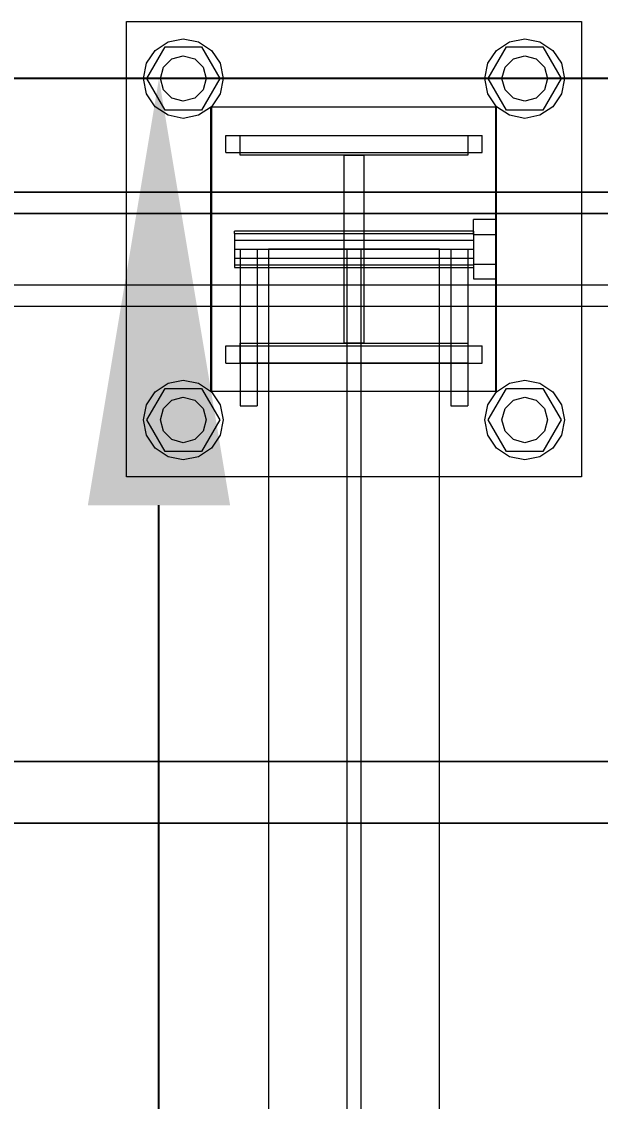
# Model space of a CAD drawing. Header units: millimetres. Extents: x -1970 to 59977, y -50268 to 6837.
# Drawn here: x 23879.9 to 24083.3, y -17869.5 to -17490 of the extents above; entities that cross this region are included whole.
import ezdxf

# ---------------------------------------------------------------- set-up
doc = ezdxf.new("R2010")
doc.units = ezdxf.units.MM
doc.layers.add('COTAS_O', color=1, linetype='Continuous', lineweight=0)
doc.layers.add('superior_C02', color=7, linetype='Continuous', lineweight=0)
doc.dimstyles.new('R19_100', dxfattribs={"dimtxt": 250, "dimasz": 150, "dimexe": 150, "dimexo": 80, "dimgap": 100, "dimtad": 1, "dimtih": 1, "dimtoh": 1, "dimdsep": 46, "dimcen": 0.09, "dimadec": 0, "dimazin": 0, "dimtfac": 1, "dimtdec": 4, "dimtofl": 0, "dimtmove": 0, "dimatfit": 3, "dimfxl": 1, "dimtolj": 1, "dimtzin": 0, "dimarcsym": 0})

# ---------------------------------------------------------------- blocks, each defined once
blk = doc.blocks.new('*D34')
at = {"layer": 'COTAS_O', "color": 0, "lineweight": -2, "transparency": 16777216}
for p, q in [((24548.19, -17510), (23778.19, -17510)), ((23928.19, -19330), (23928.19, -17660)), ((24548.19, -19480), (23778.19, -19480))]:
    blk.add_line(p, q, dxfattribs=at)
at = {"layer": 'COTAS_O', "color": 0, "transparency": 16777216}
for points in [[(23903.19, -17660), (23953.19, -17660), (23928.19, -17510)], [(23903.19, -19330), (23953.19, -19330), (23928.19, -19480)]]:
    blk.add_solid(points, dxfattribs=at)
at = {"layer": 'Defpoints', "color": 0, "transparency": 16777216}
for p in [(23928.19, -17510), (24628.19, -17510), (24628.19, -19480)]:
    blk.add_point(p, dxfattribs=at)

msp = doc.modelspace()

# ---------------------------------------------------------------- linework, layer by layer
at = {"layer": 'superior_C02'}
for p, q in [((23916.747, -17650), (23916.747, -17490)), ((23916.747, -17490), (24076.747, -17490)), ((24076.747, -17490), (24076.747, -17650)), ((23926.848, -17500.101), (23931.39, -17497.066)), ((23931.39, -17497.066), (23936.747, -17496)), ((23936.747, -17496), (23942.105, -17497.066)), ((23942.105, -17497.066), (23946.647, -17500.101)), ((24046.848, -17500.101), (24051.39, -17497.066)), ((24051.39, -17497.066), (24056.747, -17496)), ((24056.747, -17496), (24062.105, -17497.066)), ((24062.105, -17497.066), (24066.647, -17500.101)), ((23923.813, -17504.642), (23926.848, -17500.101)), ((23923.947, -17510), (23930.347, -17498.915)), ((23930.347, -17498.915), (23943.147, -17498.915)), ((23932.747, -17503.072), (23936.747, -17502)), ((23936.747, -17502), (23940.747, -17503.072)), ((23943.147, -17498.915), (23949.547, -17510)), ((23946.647, -17500.101), (23949.681, -17504.642)), ((24043.813, -17504.642), (24046.848, -17500.101)), ((24043.947, -17510), (24050.347, -17498.915)), ((24050.347, -17498.915), (24063.147, -17498.915)), ((24052.747, -17503.072), (24056.747, -17502)), ((24056.747, -17502), (24060.747, -17503.072)), ((24063.147, -17498.915), (24069.547, -17510)), ((24066.647, -17500.101), (24069.681, -17504.642)), ((23922.747, -17510), (23923.813, -17504.642)), ((23928.747, -17510), (23929.819, -17506)), ((23929.819, -17506), (23932.747, -17503.072)), ((23940.747, -17503.072), (23943.675, -17506)), ((23943.675, -17506), (23944.747, -17510)), ((23949.681, -17504.642), (23950.747, -17510)), ((24042.747, -17510), (24043.813, -17504.642)), ((24048.747, -17510), (24049.819, -17506)), ((24049.819, -17506), (24052.747, -17503.072)), ((24060.747, -17503.072), (24063.675, -17506)), ((24063.675, -17506), (24064.747, -17510)), ((24069.681, -17504.642), (24070.747, -17510)), ((23923.813, -17515.358), (23922.747, -17510)), ((23930.347, -17521.085), (23923.947, -17510)), ((23929.819, -17514), (23928.747, -17510)), ((23949.547, -17510), (23943.147, -17521.085)), ((23944.747, -17510), (23943.675, -17514)), ((23950.747, -17510), (23949.681, -17515.358)), ((24043.813, -17515.358), (24042.747, -17510)), ((24050.347, -17521.085), (24043.947, -17510)), ((24049.819, -17514), (24048.747, -17510)), ((24069.547, -17510), (24063.147, -17521.085)), ((24064.747, -17510), (24063.675, -17514)), ((24070.747, -17510), (24069.681, -17515.358)), ((23926.848, -17519.899), (23923.813, -17515.358)), ((23932.747, -17516.928), (23929.819, -17514)), ((23936.747, -17518), (23932.747, -17516.928)), ((23940.747, -17516.928), (23936.747, -17518)), ((23943.675, -17514), (23940.747, -17516.928)), ((23949.681, -17515.358), (23946.647, -17519.899)), ((24046.848, -17519.899), (24043.813, -17515.358)), ((24052.747, -17516.928), (24049.819, -17514)), ((24056.747, -17518), (24052.747, -17516.928)), ((24060.747, -17516.928), (24056.747, -17518)), ((24063.675, -17514), (24060.747, -17516.928)), ((24069.681, -17515.358), (24066.647, -17519.899)), ((23931.39, -17522.934), (23926.848, -17519.899)), ((23943.147, -17521.085), (23930.347, -17521.085)), ((23946.647, -17519.899), (23942.105, -17522.934)), ((23946.455, -17620), (23946.455, -17520)), ((23946.455, -17520), (24046.455, -17520)), ((23946.747, -17620), (23946.747, -17520)), ((23946.747, -17520), (24046.747, -17520)), ((24046.455, -17520), (24046.455, -17620)), ((24046.747, -17520), (24046.747, -17620)), ((24051.39, -17522.934), (24046.848, -17519.899)), ((24063.147, -17521.085), (24050.347, -17521.085)), ((24066.647, -17519.899), (24062.105, -17522.934)), ((23936.747, -17524), (23931.39, -17522.934)), ((23942.105, -17522.934), (23936.747, -17524)), ((24056.747, -17524), (24051.39, -17522.934)), ((24062.105, -17522.934), (24056.747, -17524)), ((23951.747, -17530), (24041.747, -17530)), ((23951.747, -17536), (23951.747, -17530)), ((23956.747, -17537), (23956.747, -17530)), ((23956.747, -17530), (24036.747, -17530)), ((24036.747, -17530), (24036.747, -17537)), ((24041.747, -17536), (24041.747, -17530)), ((23951.747, -17536), (24041.747, -17536)), ((24036.747, -17537), (23956.747, -17537)), ((23993.247, -17603), (23993.247, -17537)), ((23993.247, -17537), (24000.247, -17537)), ((24000.247, -17537), (24000.247, -17603)), ((24697.916, -17550), (23550.312, -17550)), ((23562.002, -17550), (24709.607, -17550)), ((24751.985, -17550), (23604.381, -17550)), ((23618.994, -17550), (24766.599, -17550)), ((24697.188, -17557.5), (23605.114, -17557.5)), ((23618.261, -17557.5), (24710.335, -17557.5)), ((24038.747, -17564.8), (24038.747, -17559.6)), ((24046.747, -17559.6), (24038.747, -17559.6)), ((24046.747, -17559.6), (24046.747, -17564.8)), ((23954.747, -17564.457), (23954.747, -17563.6)), ((24038.747, -17563.6), (23954.747, -17563.6)), ((23954.747, -17564.457), (23954.747, -17566.8)), ((23954.747, -17564.457), (24038.747, -17564.457)), ((23954.747, -17566.8), (23954.747, -17570)), ((23954.747, -17566.8), (24038.747, -17566.8)), ((24038.747, -17563.6), (24038.747, -17564.457)), ((24038.747, -17564.457), (24038.747, -17566.8)), ((24038.747, -17564.8), (24038.747, -17575.2)), ((24038.747, -17564.8), (24046.747, -17564.8)), ((24038.747, -17566.8), (24038.747, -17570)), ((24046.747, -17564.8), (24046.747, -17575.2)), ((23954.747, -17570), (23954.747, -17573.2)), ((23954.747, -17570), (24038.747, -17570)), ((23956.747, -17570), (23956.747, -17625)), ((23956.747, -17570), (23962.747, -17570)), ((23962.747, -17570), (23962.747, -17625)), ((24026.747, -17570), (23966.747, -17570)), ((23966.747, -17570), (23966.747, -18430)), ((23999.247, -17570), (23994.247, -17570)), ((23994.247, -17570), (23994.247, -18430)), ((23999.247, -18430), (23999.247, -17570)), ((24026.747, -18430), (24026.747, -17570)), ((24030.747, -17570), (24030.747, -17625)), ((24030.747, -17570), (24036.747, -17570)), ((24036.747, -17570), (24036.747, -17625)), ((24038.747, -17570), (24038.747, -17573.2)), ((23954.747, -17573.2), (23954.747, -17575.543)), ((23954.747, -17573.2), (24038.747, -17573.2)), ((24038.747, -17573.2), (24038.747, -17575.543)), ((23954.747, -17575.543), (23954.747, -17576.4)), ((23954.747, -17575.543), (24038.747, -17575.543)), ((23954.747, -17576.4), (24038.747, -17576.4)), ((24038.747, -17575.2), (24038.747, -17580.4)), ((24038.747, -17575.2), (24046.747, -17575.2)), ((24038.747, -17575.543), (24038.747, -17576.4)), ((24046.747, -17575.2), (24046.747, -17580.4)), ((24038.747, -17580.4), (24046.747, -17580.4)), ((23605.114, -17582.5), (24697.188, -17582.5)), ((23618.261, -17582.5), (24710.335, -17582.5)), ((23550.312, -17590), (24697.916, -17590)), ((23562.002, -17590), (24709.607, -17590)), ((23604.381, -17590), (24751.985, -17590)), ((23618.994, -17590), (24766.599, -17590)), ((23951.747, -17604), (24041.747, -17604)), ((23951.747, -17610), (23951.747, -17604)), ((23956.747, -17610), (23956.747, -17603)), ((23956.747, -17603), (24036.747, -17603)), ((24000.247, -17603), (23993.247, -17603)), ((24036.747, -17603), (24036.747, -17610)), ((24041.747, -17610), (24041.747, -17604)), ((23951.747, -17610), (24041.747, -17610)), ((24036.747, -17610), (23956.747, -17610)), ((23931.39, -17617.066), (23936.747, -17616)), ((23936.747, -17616), (23942.105, -17617.066)), ((24051.39, -17617.066), (24056.747, -17616)), ((24056.747, -17616), (24062.105, -17617.066)), ((23923.813, -17624.642), (23926.848, -17620.101)), ((23923.947, -17630), (23930.347, -17618.915)), ((23926.848, -17620.101), (23931.39, -17617.066)), ((23930.347, -17618.915), (23943.147, -17618.915)), ((23942.105, -17617.066), (23946.647, -17620.101)), ((23943.147, -17618.915), (23949.547, -17630)), ((24046.455, -17620), (23946.455, -17620)), ((23946.647, -17620.101), (23949.681, -17624.642)), ((24046.747, -17620), (23946.747, -17620)), ((24043.813, -17624.642), (24046.848, -17620.101)), ((24043.947, -17630), (24050.347, -17618.915)), ((24046.848, -17620.101), (24051.39, -17617.066)), ((24050.347, -17618.915), (24063.147, -17618.915)), ((24062.105, -17617.066), (24066.647, -17620.101)), ((24063.147, -17618.915), (24069.547, -17630)), ((24066.647, -17620.101), (24069.681, -17624.642)), ((23929.819, -17626), (23932.747, -17623.072)), ((23932.747, -17623.072), (23936.747, -17622)), ((23936.747, -17622), (23940.747, -17623.072)), ((23940.747, -17623.072), (23943.675, -17626)), ((24049.819, -17626), (24052.747, -17623.072)), ((24052.747, -17623.072), (24056.747, -17622)), ((24056.747, -17622), (24060.747, -17623.072)), ((24060.747, -17623.072), (24063.675, -17626)), ((23922.747, -17630), (23923.813, -17624.642)), ((23928.747, -17630), (23929.819, -17626)), ((23943.675, -17626), (23944.747, -17630)), ((23949.681, -17624.642), (23950.747, -17630)), ((23956.747, -17625), (23962.747, -17625)), ((24030.747, -17625), (24036.747, -17625)), ((24042.747, -17630), (24043.813, -17624.642)), ((24048.747, -17630), (24049.819, -17626)), ((24063.675, -17626), (24064.747, -17630)), ((24069.681, -17624.642), (24070.747, -17630)), ((23923.813, -17635.358), (23922.747, -17630)), ((23930.347, -17641.085), (23923.947, -17630)), ((23929.819, -17634), (23928.747, -17630)), ((23949.547, -17630), (23943.147, -17641.085)), ((23944.747, -17630), (23943.675, -17634)), ((23950.747, -17630), (23949.681, -17635.358)), ((24043.813, -17635.358), (24042.747, -17630)), ((24050.347, -17641.085), (24043.947, -17630)), ((24049.819, -17634), (24048.747, -17630)), ((24069.547, -17630), (24063.147, -17641.085)), ((24064.747, -17630), (24063.675, -17634)), ((24070.747, -17630), (24069.681, -17635.358)), ((23926.848, -17639.899), (23923.813, -17635.358)), ((23932.747, -17636.928), (23929.819, -17634)), ((23943.675, -17634), (23940.747, -17636.928)), ((23949.681, -17635.358), (23946.647, -17639.899)), ((24046.848, -17639.899), (24043.813, -17635.358)), ((24052.747, -17636.928), (24049.819, -17634)), ((24063.675, -17634), (24060.747, -17636.928)), ((24069.681, -17635.358), (24066.647, -17639.899)), ((23936.747, -17638), (23932.747, -17636.928)), ((23940.747, -17636.928), (23936.747, -17638)), ((24056.747, -17638), (24052.747, -17636.928)), ((24060.747, -17636.928), (24056.747, -17638)), ((23931.39, -17642.934), (23926.848, -17639.899)), ((23943.147, -17641.085), (23930.347, -17641.085)), ((23936.747, -17644), (23931.39, -17642.934)), ((23942.105, -17642.934), (23936.747, -17644)), ((23946.647, -17639.899), (23942.105, -17642.934)), ((24051.39, -17642.934), (24046.848, -17639.899)), ((24063.147, -17641.085), (24050.347, -17641.085)), ((24056.747, -17644), (24051.39, -17642.934)), ((24062.105, -17642.934), (24056.747, -17644)), ((24066.647, -17639.899), (24062.105, -17642.934)), ((24076.747, -17650), (23916.747, -17650)), ((16335.427, -17750), (25411.088, -17750)), ((25412.557, -17750), (16336.897, -17750)), ((23748.109, -17771.702), (24178.685, -17771.702)), ((24180.429, -17771.702), (23749.853, -17771.702))]:
    msp.add_line(p, q, dxfattribs=at)

# ---------------------------------------------------------------- dimensions: what is measured, and where the dimension line sits
at = {"layer": 'COTAS_O'}
dim = msp.add_aligned_dim(p1=(24628.187, -19480), p2=(24628.187, -17510), distance=700, text='<> O', dimstyle='R19_100', dxfattribs=at)
dim.commit()
dim.dimension.update_dxf_attribs({"geometry": '*D34', "text_midpoint": (23928.187, -18495)})

doc.saveas('drawing.dxf')
